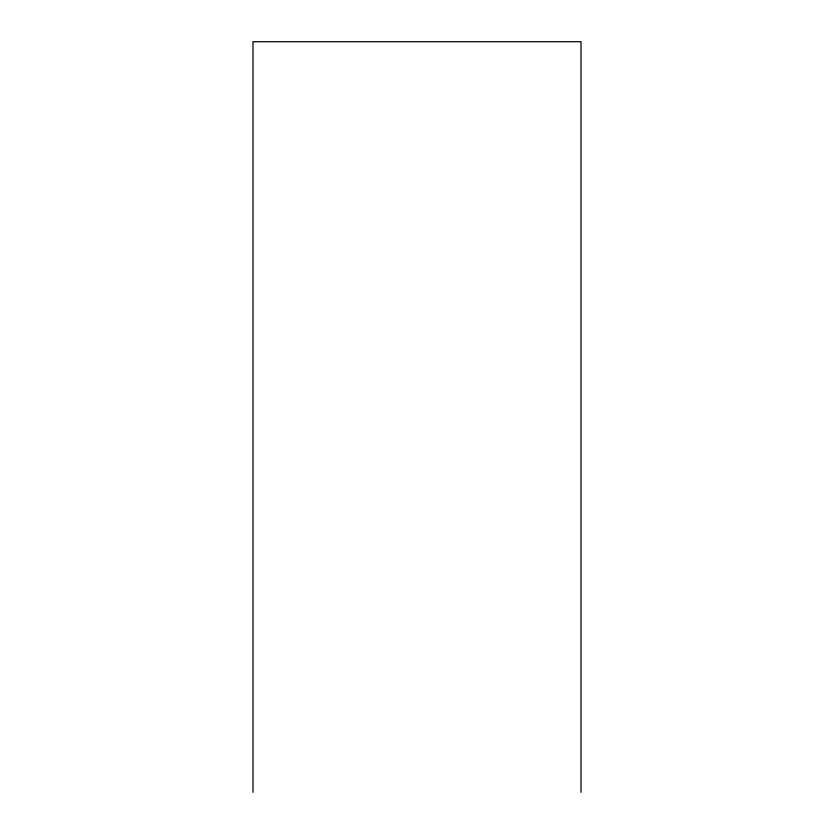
<?xml version="1.0" encoding="UTF-8"?>
<svg xmlns="http://www.w3.org/2000/svg" width="834" height="834" viewBox="0 0 834 834"><rect width="100%" height="100%" fill="white"/><g stroke="black" fill="none" stroke-linecap="round" stroke-linejoin="round"><path stroke-width="1.25" d="M581.017 792.3L581.017 41.7L252.983 41.7L252.983 792.3"/></g></svg>
